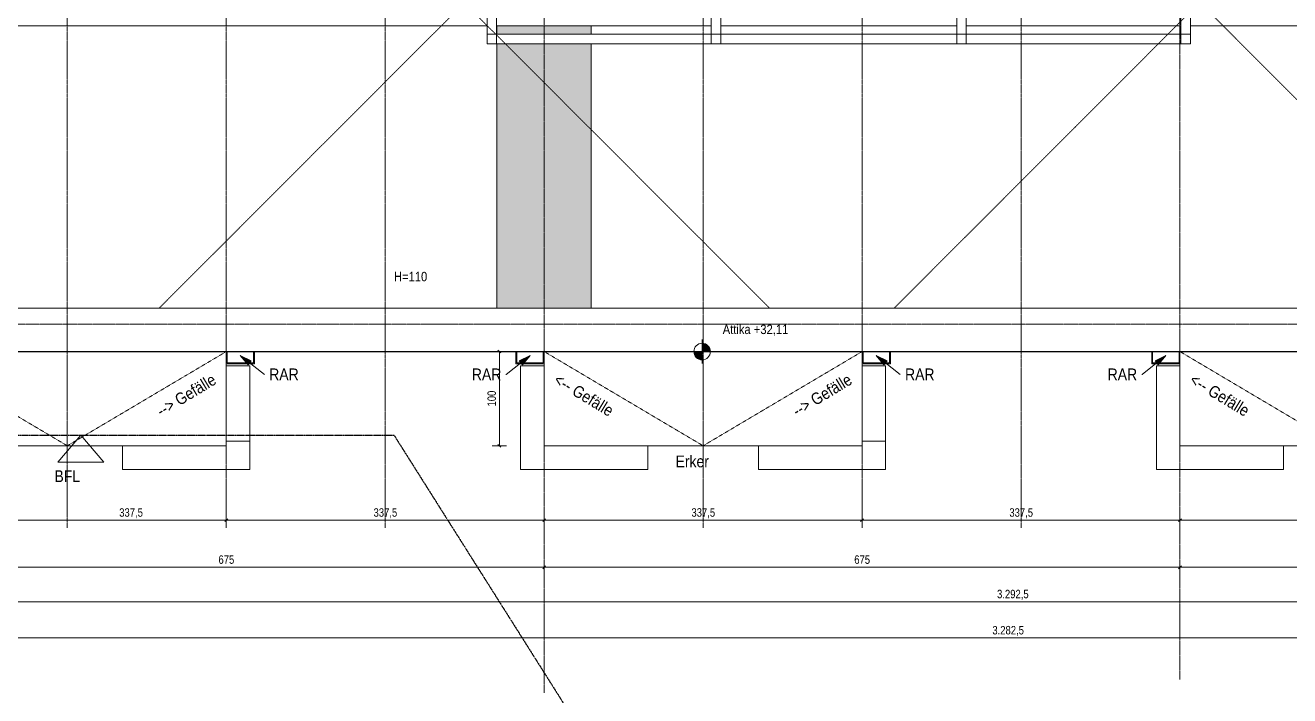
# Model space of a CAD drawing. Header units: centimetres. Extents: x -4512 to 25286, y -2765 to 13485.
# Drawn here: x 16531 to 17873, y 9955 to 10667 of the extents above; entities that cross this region are included whole.
import ezdxf

# ---------------------------------------------------------------- set-up
doc = ezdxf.new("R2010")
doc.units = ezdxf.units.CM
for name, pattern in [('_Referenzebene_', [0.6, 0.4, -0.1, 0, -0.1]), ('DB_Strichpunkt', [0.28, 0.15, -0.065, 0, -0.065]), ('Grundgrenze', [0.8999999999999999, 0.4, -0.1, 0.1, -0.1, 0.1, -0.1]), ('Rasterlinie', [2.2225, 1.27, -0.3175000000000001, 0.3175000000000001, -0.3175000000000001]), ('Strich', [0.30000000000000004, 0.2, -0.1]), ('Verdeckt 0_5', [0.10584, 0.05292, -0.05292])]:
    doc.linetypes.add(name, pattern=pattern)
for name, color, linetype, lineweight in [('A-ANNO-DIMS', 7, 'Continuous', 5), ('A-ANNO-DIMS-50', 7, 'Continuous', 5), ('A-FLOR', 7, 'Continuous', 9), ('A-FLOR-PATT', 7, 'Continuous', 9), ('A-GENM', 7, 'Continuous', 9), ('A-WALL', 7, 'Continuous', 9), ('G-ANNO-DIMS', 7, 'Continuous', 5), ('S-GRID', 7, 'Continuous', 5), ('Text', 7, 'Continuous', 5)]:
    doc.layers.add(name, color=color, linetype=linetype, lineweight=lineweight)
doc.layers.add('A-DETL', color=251, linetype='Continuous', lineweight=9, true_color=0x4f4f4f)
doc.layers.add('C-PROP-LINE', color=96, linetype='Grundgrenze', lineweight=25, true_color=0x008000)
doc.styles.add('Arial', font='arial.ttf', dxfattribs={"width": 0.85, "height": 12.5})
doc.styles.add('Arial Unicode MS_1', font='ARIALUNI.ttf', dxfattribs={"width": 0.85, "height": 9.999999999999998})
doc.styles.add('Arial Unicode MS_3', font='ARIALUNI.ttf', dxfattribs={"width": 0.8, "height": 9})
doc.styles.add('Arial Unicode MS_4', font='ARIALUNI.ttf', dxfattribs={"width": 0.85, "height": 12.5})
doc.dimstyles.new('M_1_100', dxfattribs={"dimscale": 30.48, "dimtxt": 9.052603678738716, "dimasz": 0.0984251968503937, "dimexe": 0.2460629921259842, "dimexo": 0.0625, "dimgap": 0.0328083989501312, "dimtad": 1, "dimdec": 1, "dimrnd": 0.5, "dimdsep": 46, "dimtxsty": 'Arial Unicode MS_3', "dimblk1": 'OBLIQUE', "dimblk2": 'OBLIQUE', "dimsah": 1, "dimcen": 0.09, "dimazin": 0, "dimtfac": 1, "dimtdec": 4, "dimtix": 1, "dimtmove": 0, "dimatfit": 3, "dimfxl": 0.2460629921259842, "dimfxlon": 1, "dimtvp": 1, "dimtolj": 1, "dimtzin": 0, "dimlwd": 13, "dimlwe": 13, "dimarcsym": 2})
doc.dimstyles.new('M_1_100_1', dxfattribs={"dimscale": 30.48, "dimtxt": 9.052603678738716, "dimasz": 0.0984251968503937, "dimexe": 0.2460629921259842, "dimexo": 0.0625, "dimgap": 0.0328083989501312, "dimtad": 1, "dimdec": 1, "dimrnd": 0.5, "dimdsep": 46, "dimtxsty": 'Arial Unicode MS_3', "dimblk1": 'OBLIQUE', "dimblk2": 'OBLIQUE', "dimsah": 1, "dimcen": 0.09, "dimazin": 0, "dimtfac": 1, "dimtdec": 4, "dimtix": 1, "dimtmove": 2, "dimatfit": 3, "dimfxl": 0.2460629921259842, "dimfxlon": 1, "dimtvp": 1, "dimtolj": 1, "dimtzin": 0, "dimlwd": 13, "dimlwe": 13, "dimarcsym": 2})

# ---------------------------------------------------------------- blocks, each defined once
blk = doc.blocks.new('062_HNP_Attikaverblechung - 062_Attikaverblechung-6713852-DD - FOK AF 300')
at = {"layer": 'A-GENM', "lineweight": 5}
for p, q in [((164.0305317930712, -8.46e-13), (3295.097217365106, -8.46e-13)), ((3249.097217365107, -46.00000000000086), (2.465829611048702, -46.00000000000086))]:
    blk.add_line(p, q, dxfattribs=at)
blk = doc.blocks.new('HNP_Träger - HNP_Träger-18638998-DD - FOK AF 300')
at = {"layer": 'A-GENM', "lineweight": 5}
for p, q in [((746.5644413755808, 4.999999999999184), (0, 4.999999999999184)), ((0, 4.999999999999184), (0, -5.000000000000861)), ((746.5644413755808, -5.000000000000861), (746.5644413755808, 4.999999999999184)), ((0, -5.00000000000086), (746.5644413755808, -5.000000000000861))]:
    blk.add_line(p, q, dxfattribs=at)
at = {"layer": 'A-GENM', "linetype": 'Strich', "lineweight": 5}
for p, q in [((-9.746e-13, 5.000000000000112), (746.5644413755795, 5.000000000000112)), ((-9.746e-13, -5.000000000000861), (-9.746e-13, 5.000000000000111)), ((746.5644413755795, 5.000000000000112), (746.5644413755795, -5.00000000000086)), ((746.5644413755795, -5.000000000000861), (-9.746e-13, -5.000000000000861))]:
    blk.add_line(p, q, dxfattribs=at)
blk = doc.blocks.new('HNP_Träger - HNP_Träger-18638650-DD - FOK AF 300')
at = {"layer": 'A-GENM', "lineweight": 5}
for p, q in [((750.2603795136672, 4.999999999999184), (0, 4.999999999999184)), ((0, 4.999999999999184), (0, -5.000000000000861)), ((750.2603795136672, -5.000000000000861), (750.2603795136672, 4.999999999999184)), ((0, -5.00000000000086), (750.2603795136672, -5.000000000000861))]:
    blk.add_line(p, q, dxfattribs=at)
at = {"layer": 'A-GENM', "linetype": 'Strich', "lineweight": 5}
for p, q in [((-9.746e-13, 5.000000000000112), (750.2603795136658, 5.000000000000112)), ((-9.746e-13, -5.000000000000861), (-9.746e-13, 5.000000000000111)), ((750.2603795136658, 5.000000000000112), (750.2603795136658, -5.00000000000086)), ((750.2603795136658, -5.000000000000861), (-9.746e-13, -5.000000000000861))]:
    blk.add_line(p, q, dxfattribs=at)
blk = doc.blocks.new('HNP_Träger - HNP_Träger-V5-DD - FOK AF 300')
at = {"layer": 'A-GENM', "lineweight": 5}
for p, q in [((750.2603795136672, 4.999999999999184), (0, 4.999999999999184)), ((0, 4.999999999999184), (0, -5.000000000000861)), ((750.2603795136672, -5.000000000000861), (750.2603795136672, 4.999999999999184)), ((0, -5.00000000000086), (750.2603795136672, -5.000000000000861))]:
    blk.add_line(p, q, dxfattribs=at)
at = {"layer": 'A-GENM', "linetype": 'Strich', "lineweight": 5}
for p, q in [((-9.746e-13, 5.000000000000112), (750.2603795136658, 5.000000000000112)), ((-9.746e-13, -5.000000000000861), (-9.746e-13, 5.000000000000111)), ((750.2603795136658, 5.000000000000112), (750.2603795136658, -5.00000000000086)), ((750.2603795136658, -5.000000000000861), (-9.746e-13, -5.000000000000861))]:
    blk.add_line(p, q, dxfattribs=at)
blk = doc.blocks.new('Family - ___-3356438-DD - FOK AF 300')
at = {"layer": 'C-PROP-LINE', "color": 1, "true_color": 0xff0000}
for p, q in [((29262.08814701888, 10231.7133896831), (30245.33117590843, 10231.71338968583)), ((30245.33117590843, 10231.71338968583), (31532.34970534381, 8196.40095674229))]:
    blk.add_line(p, q, dxfattribs=at)
blk = doc.blocks.new('Family - ___-5162724-DD - FOK AF 300')
at = {"layer": 'C-PROP-LINE', "linetype": '_Referenzebene_'}
blk.add_line((29255.76600759118, 10320.41409288957), (32550.83269316327, 10320.41409288957), dxfattribs=at)
blk = doc.blocks.new('Höhenkoten - Roh-32967-DD - FOK AF 300')
at = {"layer": 'G-ANNO-DIMS'}
h = blk.add_hatch(color=256, dxfattribs=at)
edge = h.paths.add_edge_path()
edge.add_arc((-0.0027363332696677, -1.1e-15), 0.1755155214602179, 89.10670749709578, 180.0000000000002, ccw=False)
edge.add_line((6e-16, 0.1754941900852822), (4e-16, -1.1e-15))
edge.add_line((4e-16, -1.1e-15), (-0.1782518547298856, -6e-16))
h = blk.add_hatch(color=256, dxfattribs=at)
edge = h.paths.add_edge_path()
edge.add_arc((-0.0027363332696677, 3e-16), 0.1755155214602181, 270.89329250290405, 359.99999999999847, ccw=False)
edge.add_line((2e-16, -0.1754941900852832), (4e-16, -1e-15))
edge.add_line((4e-16, -1e-15), (0.1727791881905504, -3.3e-15))
for p, q in [((-0.2527363332696674, 0), (0.2472636667303326, 0)), ((-0.2014091323909538, 0), (0.1981284657474312, 0)), ((8e-16, 0.2549520929039358), (0, -0.2549520929039358)), ((4e-16, -1.1e-15), (6e-16, 0.1754941900852822)), ((-0.1782518547298856, -6e-16), (4e-16, -1.1e-15)), ((0.1727791881905504, -3.3e-15), (4e-16, -1e-15)), ((4e-16, -1e-15), (2e-16, -0.1754941900852832))]:
    blk.add_line(p, q, dxfattribs=at)
blk.add_circle((-0.0027363332696675, 0), 0.1755155214602182, dxfattribs=at)
for centre, radius, start, end in [((-0.0027363332696677, -1.1e-15), 0.1755155214602179, 89.10670749709544, 179.9999999999998), ((-0.0027363332696677, 3e-16), 0.1755155214602181, 270.8932925029036, 359.9999999999981)]:
    blk.add_arc(centre, radius, start, end, dxfattribs=at)
blk = doc.blocks.new('DIMBLOCK12-DD - FOK AF 300')
at = {"layer": 'A-ANNO-DIMS-50', "lineweight": 13}
for p, q in [((15932.38925988315, 10016.52582847707), (15930.88925988315, 10015.02582847707)), ((15932.38925988315, 10016.52582847707), (15932.38925988315, 10024.02582847707)), ((15932.38925988315, 10016.52582847707), (15933.88925988315, 10018.02582847707)), ((15932.38925988315, 10016.52582847707), (19215.02064763721, 10016.52582847707)), ((15932.38925988315, 10016.52582847707), (15932.38925988315, 10009.02582847707)), ((19215.02064763721, 10016.52582847707), (19213.52064763721, 10015.02582847707)), ((19215.02064763721, 10016.52582847707), (19215.02064763721, 10024.02582847707)), ((19215.02064763721, 10016.52582847707), (19216.5206476372, 10018.02582847707)), ((19215.02064763721, 10016.52582847707), (19215.02064763721, 10009.02582847707))]:
    blk.add_line(p, q, dxfattribs=at)
at = {"layer": 'A-ANNO-DIMS-50', "color": 0, "lineweight": 13, "insert": (17557.19233408692, 10029.20808141892), "char_height": 9, "width": 39.63028721581172, "attachment_point": 1, "line_spacing_factor": 1.117605392436879, "style": 'Arial Unicode MS_3'}
blk.add_mtext('3.282,5', dxfattribs=at)
blk = doc.blocks.new('_Oblique')
at = {"color": 0, "linetype": 'ByBlock', "lineweight": -2}
blk.add_line((-0.5, -0.5), (0.5, 0.5), dxfattribs=at)
blk = doc.blocks.new('DIMBLOCK38-DD - FOK AF 300')
at = {"layer": 'A-ANNO-DIMS-50', "lineweight": 13}
for p, q in [((16406.38925987917, 10091.46851185912), (16406.38925987917, 10098.96851185912)), ((17081.38925987917, 10091.46851185912), (17081.38925987917, 10098.96851185912)), ((16406.38925987917, 10091.46851185912), (16404.88925987917, 10089.96851185912)), ((16406.38925987917, 10091.46851185912), (16407.88925987917, 10092.96851185912)), ((16406.38925987917, 10091.46851185912), (17081.38925987917, 10091.46851185912)), ((16406.38925987917, 10091.46851185912), (16406.38925987917, 10083.96851185912)), ((17081.38925987917, 10091.46851185912), (17079.88925987917, 10089.96851185912)), ((17081.38925987917, 10091.46851185912), (17082.88925987917, 10092.96851185912)), ((17081.38925987917, 10091.46851185912), (17081.38925987917, 10083.96851185912))]:
    blk.add_line(p, q, dxfattribs=at)
at = {"layer": 'A-ANNO-DIMS-50', "color": 0, "lineweight": 13, "insert": (16735.59103984033, 10104.15076480097), "char_height": 9, "width": 19.91572809322518, "attachment_point": 1, "line_spacing_factor": 1.117605392436879, "style": 'Arial Unicode MS_3'}
blk.add_mtext('675', dxfattribs=at)
blk = doc.blocks.new('DIMBLOCK39-DD - FOK AF 300')
at = {"layer": 'A-ANNO-DIMS-50', "lineweight": 13}
for p, q in [((17081.38925987917, 10091.46851185912), (17081.38925987917, 10098.96851185912)), ((17756.38925987917, 10091.46851185912), (17756.38925987917, 10098.96851185912)), ((17081.38925987917, 10091.46851185912), (17079.88925987917, 10089.96851185912)), ((17081.38925987917, 10091.46851185912), (17082.88925987917, 10092.96851185912)), ((17081.38925987917, 10091.46851185912), (17756.38925987917, 10091.46851185912)), ((17081.38925987917, 10091.46851185912), (17081.38925987917, 10083.96851185912)), ((17756.38925987917, 10091.46851185912), (17754.88925987917, 10089.96851185912)), ((17756.38925987917, 10091.46851185912), (17757.88925987917, 10092.96851185912)), ((17756.38925987917, 10091.46851185912), (17756.38925987917, 10083.96851185912))]:
    blk.add_line(p, q, dxfattribs=at)
at = {"layer": 'A-ANNO-DIMS-50', "color": 0, "lineweight": 13, "insert": (17410.59103984033, 10104.15076480097), "char_height": 9, "width": 19.91572809322518, "attachment_point": 1, "line_spacing_factor": 1.117605392436879, "style": 'Arial Unicode MS_3'}
blk.add_mtext('675', dxfattribs=at)
blk = doc.blocks.new('DIMBLOCK40-DD - FOK AF 300')
at = {"layer": 'A-ANNO-DIMS-50', "lineweight": 13}
for p, q in [((17756.38925987917, 10091.46851185912), (17756.38925987917, 10098.96851185912)), ((18431.38925987917, 10091.46851185912), (18431.38925987917, 10098.96851185912)), ((17756.38925987917, 10091.46851185912), (17754.88925987917, 10089.96851185912)), ((17756.38925987917, 10091.46851185912), (17757.88925987917, 10092.96851185912)), ((17756.38925987917, 10091.46851185912), (18431.38925987917, 10091.46851185912)), ((17756.38925987917, 10091.46851185912), (17756.38925987917, 10083.96851185912)), ((18431.38925987917, 10091.46851185912), (18429.88925987918, 10089.96851185912)), ((18431.38925987917, 10091.46851185912), (18432.88925987917, 10092.96851185912)), ((18431.38925987917, 10091.46851185912), (18431.38925987917, 10083.96851185912))]:
    blk.add_line(p, q, dxfattribs=at)
at = {"layer": 'A-ANNO-DIMS-50', "color": 0, "lineweight": 13, "insert": (18085.59103984032, 10104.15076480097), "char_height": 9, "width": 19.91572809322518, "attachment_point": 1, "line_spacing_factor": 1.117605392436879, "style": 'Arial Unicode MS_3'}
blk.add_mtext('675', dxfattribs=at)
blk = doc.blocks.new('DIMBLOCK43-DD - FOK AF 300')
at = {"layer": 'A-ANNO-DIMS-50', "lineweight": 13}
for p, q in [((15932.38925988315, 10054.89234153518), (15930.88925988315, 10053.39234153518)), ((15932.38925988315, 10054.89234153518), (15932.38925988315, 10062.39234153518)), ((15932.38925988315, 10054.89234153518), (15933.88925988315, 10056.39234153518)), ((15932.38925988315, 10054.89234153518), (19225.02064763721, 10054.89234153518)), ((15932.38925988315, 10054.89234153518), (15932.38925988315, 10047.39234153518)), ((19225.02064763721, 10054.89234153518), (19223.52064763721, 10053.39234153518)), ((19225.02064763721, 10054.89234153518), (19225.02064763721, 10062.39234153518)), ((19225.02064763721, 10054.89234153518), (19226.52064763721, 10056.39234153518)), ((19225.02064763721, 10054.89234153518), (19225.02064763721, 10047.39234153518))]:
    blk.add_line(p, q, dxfattribs=at)
at = {"layer": 'A-ANNO-DIMS-50', "color": 0, "lineweight": 13, "insert": (17562.19233408692, 10067.57459447703), "char_height": 9, "width": 39.63028721581172, "attachment_point": 1, "line_spacing_factor": 1.117605392436879, "style": 'Arial Unicode MS_3'}
blk.add_mtext('3.292,5', dxfattribs=at)
blk = doc.blocks.new('DIMBLOCK100-DD - FOK AF 300')
at = {"layer": 'A-ANNO-DIMS-50', "lineweight": 13}
for p, q in [((16406.38925987729, 10141.43654705429), (16406.38925987729, 10148.93654705429)), ((16743.88846019017, 10141.43654705429), (16743.88846019017, 10148.93654705429)), ((16406.38925987729, 10141.43654705429), (16404.88925987728, 10139.93654705429)), ((16406.38925987729, 10141.43654705429), (16407.88925987729, 10142.93654705429)), ((16406.38925987729, 10141.43654705429), (16743.88846019017, 10141.43654705429)), ((16406.38925987729, 10141.43654705429), (16406.38925987729, 10133.93654705429)), ((16743.88846019017, 10141.43654705429), (16742.38846019017, 10139.93654705429)), ((16743.88846019017, 10141.43654705429), (16745.38846019017, 10142.93654705429)), ((16743.88846019017, 10141.43654705429), (16743.88846019017, 10133.93654705429))]:
    blk.add_line(p, q, dxfattribs=at)
at = {"layer": 'A-ANNO-DIMS-50', "color": 0, "lineweight": 13, "insert": (16630.22896203141, 10154.11879999614), "char_height": 9, "width": 29.77300765451845, "attachment_point": 1, "line_spacing_factor": 1.117605392436879, "style": 'Arial Unicode MS_3'}
blk.add_mtext('337,5', dxfattribs=at)
blk = doc.blocks.new('DIMBLOCK101-DD - FOK AF 300')
at = {"layer": 'A-ANNO-DIMS-50', "lineweight": 13}
for p, q in [((16743.88846019017, 10141.43654705429), (16743.88846019017, 10148.93654705429)), ((17081.39006355465, 10141.43654705429), (17081.39006355465, 10148.93654705429)), ((16743.88846019017, 10141.43654705429), (16742.38846019017, 10139.93654705429)), ((16743.88846019017, 10141.43654705429), (16745.38846019017, 10142.93654705429)), ((16743.88846019017, 10141.43654705429), (17081.39006355465, 10141.43654705429)), ((16743.88846019017, 10141.43654705429), (16743.88846019017, 10133.93654705429)), ((17081.39006355465, 10141.43654705429), (17079.89006355465, 10139.93654705429)), ((17081.39006355465, 10141.43654705429), (17082.89006355465, 10142.93654705429)), ((17081.39006355465, 10141.43654705429), (17081.39006355465, 10133.93654705429))]:
    blk.add_line(p, q, dxfattribs=at)
at = {"layer": 'A-ANNO-DIMS-50', "color": 0, "lineweight": 13, "insert": (16900.23384201636, 10154.11879999614), "char_height": 9, "width": 29.77300765451845, "attachment_point": 1, "line_spacing_factor": 1.117605392436879, "style": 'Arial Unicode MS_3'}
blk.add_mtext('337,5', dxfattribs=at)
blk = doc.blocks.new('DIMBLOCK102-DD - FOK AF 300')
at = {"layer": 'A-ANNO-DIMS-50', "lineweight": 13}
for p, q in [((17081.39006355465, 10141.43654705429), (17081.39006355465, 10148.93654705429)), ((17418.88926386753, 10141.43654705429), (17418.88926386753, 10148.93654705429)), ((17081.39006355465, 10141.43654705429), (17079.89006355465, 10139.93654705429)), ((17081.39006355465, 10141.43654705429), (17082.89006355465, 10142.93654705429)), ((17081.39006355465, 10141.43654705429), (17418.88926386753, 10141.43654705429)), ((17081.39006355465, 10141.43654705429), (17081.39006355465, 10133.93654705429)), ((17418.88926386753, 10141.43654705429), (17417.38926386753, 10139.93654705429)), ((17418.88926386753, 10141.43654705429), (17420.38926386754, 10142.93654705429)), ((17418.88926386753, 10141.43654705429), (17418.88926386753, 10133.93654705429))]:
    blk.add_line(p, q, dxfattribs=at)
at = {"layer": 'A-ANNO-DIMS-50', "color": 0, "lineweight": 13, "insert": (17237.73424385504, 10154.11879999614), "char_height": 9, "width": 29.77300765451845, "attachment_point": 1, "line_spacing_factor": 1.117605392436879, "style": 'Arial Unicode MS_3'}
blk.add_mtext('337,5', dxfattribs=at)
blk = doc.blocks.new('DIMBLOCK103-DD - FOK AF 300')
at = {"layer": 'A-ANNO-DIMS-50', "lineweight": 13}
for p, q in [((17418.88926386753, 10141.43654705429), (17418.88926386753, 10148.93654705429)), ((17756.388554764, 10141.43654705429), (17756.388554764, 10148.93654705429)), ((17418.88926386753, 10141.43654705429), (17417.38926386753, 10139.93654705429)), ((17418.88926386753, 10141.43654705429), (17420.38926386754, 10142.93654705429)), ((17418.88926386753, 10141.43654705429), (17756.388554764, 10141.43654705429)), ((17418.88926386753, 10141.43654705429), (17418.88926386753, 10133.93654705429)), ((17756.388554764, 10141.43654705429), (17754.888554764, 10139.93654705429)), ((17756.388554764, 10141.43654705429), (17757.888554764, 10142.93654705429)), ((17756.388554764, 10141.43654705429), (17756.388554764, 10133.93654705429))]:
    blk.add_line(p, q, dxfattribs=at)
at = {"layer": 'A-ANNO-DIMS-50', "color": 0, "lineweight": 13, "insert": (17575.23348945972, 10154.11879999614), "char_height": 9, "width": 29.77300765451845, "attachment_point": 1, "line_spacing_factor": 1.117605392436879, "style": 'Arial Unicode MS_3'}
blk.add_mtext('337,5', dxfattribs=at)
blk = doc.blocks.new('DIMBLOCK104-DD - FOK AF 300')
at = {"layer": 'A-ANNO-DIMS-50', "lineweight": 13}
for p, q in [((17756.388554764, 10141.43654705429), (17756.388554764, 10148.93654705429)), ((18093.88775507689, 10141.43654705429), (18093.88775507689, 10148.93654705429)), ((17756.388554764, 10141.43654705429), (17754.888554764, 10139.93654705429)), ((17756.388554764, 10141.43654705429), (17757.888554764, 10142.93654705429)), ((17756.388554764, 10141.43654705429), (18093.88775507689, 10141.43654705429)), ((17756.388554764, 10141.43654705429), (17756.388554764, 10133.93654705429)), ((18093.88775507689, 10141.43654705429), (18092.38775507689, 10139.93654705429)), ((18093.88775507689, 10141.43654705429), (18095.38775507688, 10142.93654705429)), ((18093.88775507689, 10141.43654705429), (18093.88775507689, 10133.93654705429))]:
    blk.add_line(p, q, dxfattribs=at)
at = {"layer": 'A-ANNO-DIMS-50', "color": 0, "lineweight": 13, "insert": (17912.7327350644, 10154.11879999614), "char_height": 9, "width": 29.77300765451845, "attachment_point": 1, "line_spacing_factor": 1.117605392436879, "style": 'Arial Unicode MS_3'}
blk.add_mtext('337,5', dxfattribs=at)
blk = doc.blocks.new('DIMBLOCK110-DD - FOK AF 300')
at = {"layer": 'A-ANNO-DIMS-50', "lineweight": 13}
for p, q in [((17033.85066327032, 10320.41409288957), (17026.35066327032, 10320.41409288957)), ((17033.85066327032, 10320.41409288957), (17032.35066327032, 10321.91409288957)), ((17033.85066327032, 10220.41409288946), (17033.85066327032, 10320.41409288957)), ((17033.85066327032, 10320.41409288957), (17035.35066327033, 10318.91409288957)), ((17033.85066327032, 10320.41409288957), (17041.35066327032, 10320.41409288957)), ((17033.85066327032, 10220.41409288946), (17026.35066327032, 10220.41409288946)), ((17033.85066327032, 10220.41409288946), (17032.35066327032, 10221.91409288946)), ((17033.85066327032, 10220.41409288946), (17035.35066327033, 10218.91409288946)), ((17033.85066327032, 10220.41409288946), (17041.35066327032, 10220.41409288946))]:
    blk.add_line(p, q, dxfattribs=at)
at = {"layer": 'A-ANNO-DIMS-50', "color": 0, "lineweight": 13, "insert": (17021.16841032847, 10262.11587285067), "char_height": 9, "width": 19.91572809322518, "attachment_point": 1, "rotation": 90, "line_spacing_factor": 1.117605392436879, "style": 'Arial Unicode MS_3'}
blk.add_mtext('100', dxfattribs=at)

msp = doc.modelspace()

# ---------------------------------------------------------------- hatches: boundary and pattern name
at = {"layer": 'A-FLOR-PATT', "true_color": 0xeef1d8}
h = msp.add_hatch(color=254, dxfattribs=at)
h.paths.add_polyline_path([(15996.59081027089, 10366.41409288959), (16258.69272080971, 10366.4140928896), (16258.69272080971, 11258.64307972818), (17020.82481850425, 11258.64307972818), (17020.82481850425, 11397.41409288946), (17038.32410125745, 11397.41409288947), (17038.32410125745, 11684.16409288946), (15978.38925988319, 11684.16409288946), (15978.38925988319, 10880.91409288349), (16047.38925988318, 10880.91409288348), (16047.38925988318, 10840.91409288348), (16007.38925988318, 10840.91409288348), (16007.38925988318, 10820.91409288348), (15978.38925988319, 10820.91409288348), (15978.38925988319, 10366.41409288959)])
h.paths.add_polyline_path([(17131.30090584521, 10366.41409288959), (17131.30090584521, 10647.15371337579), (17031.22715797567, 10647.15371337579), (17031.22715797567, 10366.41409288959), (17129.2221912896, 10366.41409288959)])
h.paths.add_polyline_path([(18129.23021410232, 10366.41409288959), (18146.27084588423, 10366.41409288959), (18146.27084588423, 10666.21653746148), (18046.1970980147, 10666.21653746148), (18046.1970980147, 10366.41409288959)])
h.paths.add_polyline_path([(18269.17772896189, 10366.41409288959), (18468.06857440147, 10366.41409288959), (18468.06857440147, 10912.41409288946), (17903.38925988042, 10912.41409288904), (17903.38925988042, 10837.2131744621), (18269.1777289619, 10837.2131744621), (18269.17772896189, 10395.01247829866)])
h.paths.add_polyline_path([(18600.13925987919, 10366.41409288959), (18600.13925987919, 10912.41409288945), (18472.06857440147, 10912.41409288946), (18472.06857440147, 10366.41409288959), (18504.23322265709, 10366.41409288959)])
h.paths.add_polyline_path([(16456.30090584279, 10366.41409288959), (16456.30090584279, 10666.2165374615), (16356.22715797326, 10666.2165374615), (16356.22715797326, 10366.4140928896), (16379.21617418006, 10366.41409288959)])
h.paths.add_polyline_path([(17131.30090584521, 10657.15371337579), (17131.30090584521, 10666.2165374615), (17031.22715797567, 10666.2165374615), (17031.22715797567, 10657.15371337579), (17129.2221912896, 10657.15371337579)])
h.paths.add_polyline_path([(18414.38925987067, 10701.91409288952), (18374.38925987067, 10701.91409288952), (18374.38925987067, 10741.91409288952), (18371.88925987556, 10741.91409288952), (18371.88925987556, 10790.91409288952), (18437.38925987556, 10790.91409288952), (18437.38925987556, 10741.91409288952), (18414.38925987067, 10741.91409288952), (18414.38925987067, 10719.67786859526)])
h.paths.add_polyline_path([(17030.82481850426, 11258.64307972818), (17038.32410125745, 11258.64307972818), (17038.32410125745, 11387.41409288946), (17030.82481850426, 11387.41409288946), (17030.82481850426, 11259.74745724903)])
h.paths.add_polyline_path([(18129.23021410232, 11258.91409289009), (18430.39050878765, 11258.91409289009), (18430.39050878765, 11304.91409288924), (18495.89050878764, 11304.91409288924), (18495.89050878764, 11309.91409288987), (19105.39050878805, 11309.91409288987), (19105.39050878805, 11339.91409288986), (19065.39050878805, 11339.91409288986), (19065.39050878805, 11379.91409288987), (19170.89050878804, 11379.91409288987), (19170.89050878804, 11292.91409289009), (19752.32044021227, 11292.91409289009), (19752.32044021227, 11558.58970588137), (19764.32044021227, 11558.58970588137), (19764.32044021227, 11558.66409288946), (19764.25162054168, 11558.66409288946), (19764.25162054168, 11684.16409288946), (18369.60990278354, 11684.16409288946), (18369.60990278354, 11267.39427736654), (18364.60990278354, 11267.39427736654), (18364.60990278354, 11684.16409288946), (17742.24518405668, 11684.16409288946), (17742.24518405668, 11397.41409288947), (17767.38925987984, 11397.41409288946), (17767.38925987984, 11379.91409289013), (17860.88929042805, 11379.91409289013), (17860.88929042805, 11339.91409289013), (17820.89050878748, 11339.91409289013), (17820.89050878748, 11309.91409289014), (17767.38925987984, 11309.91409289014), (17767.38925987984, 11258.91409289009), (18004.22921125072, 11258.91409289009)])
h.paths.add_polyline_path([(17742.24518405668, 11258.91409289009), (17757.38925987983, 11258.91409289009), (17757.38925987983, 11309.91409289014), (17755.39050878747, 11309.91409289014), (17755.39050878747, 11379.91409289013), (17757.38925987983, 11379.91409289013), (17757.38925987983, 11387.41409288946), (17742.24518405668, 11387.41409288946), (17742.24518405668, 11268.35270385336)])
h.paths.add_polyline_path([(16744.88931255924, 11311.41389402181), (16674.88931255924, 11311.41389402181), (16674.88931255924, 11376.91389402179), (16704.88931255924, 11376.91389402179), (16704.88931255924, 11416.91389402179), (16744.88931255924, 11416.91389402179), (16744.88931255924, 11312.16409288947)])
at = {"layer": 'Text'}
for points in [[(16758.81238693657, 10316.19890092039), (16766.97470021527, 10306.33451555036), (16770.37882441951, 10310.70827429483)], [(17066.46613659241, 10316.19890092038), (17054.93094377589, 10310.64293264528), (17058.35975517254, 10306.28850047117)], [(17433.81042322394, 10316.19890509533), (17441.97273650265, 10306.3345197253), (17445.37686070689, 10310.70827846977)], [(17741.46453718855, 10316.19890509533), (17729.92934437203, 10310.64293682023), (17733.35815576868, 10306.28850464611)]]:
    msp.add_hatch(color=256, dxfattribs=at).paths.add_polyline_path(points)

# ---------------------------------------------------------------- linework, layer by layer
at = {"layer": 'A-DETL', "color": 7, "linetype": 'Verdeckt 0_5', "lineweight": 5}
for p, q in [((17307.95377715604, 11001.80922189695), (16672.55871532289, 10366.41409288958)), ((18101.88924685809, 10366.41409288958), (17466.49406481809, 11001.80922189695)), ((17320.71983088992, 10366.41409288958), (16700.05943993259, 10987.07443204413)), ((17452.88929944101, 10366.41409288958), (17998.88924171711, 10912.41409288903)), ((16575.13806034474, 10220.41409288947), (16406.3884601883, 10320.41409288946)), ((16575.13806034474, 10320.41409288947), (16575.13806034474, 10220.41409288947)), ((16575.13806034474, 10220.41409288947), (16743.88845993007, 10320.41409288645)), ((17250.13886003374, 10220.41409288947), (17081.3892598773, 10320.41409288946)), ((17250.13886003374, 10320.41409288947), (17250.13886003374, 10220.41409288947)), ((17250.13886003374, 10220.41409288947), (17418.88925961907, 10320.41409288645)), ((17925.1388600303, 10220.41409288946), (17756.38925987385, 10320.41409288946))]:
    msp.add_line(p, q, dxfattribs=at)
at = {"layer": 'A-DETL', "color": 1, "true_color": 0xff0000}
for p, q in [((16589.52931715269, 10231.71338968376), (16565.14136996365, 10203.02733871007)), ((16589.52931715269, 10231.71338968376), (16613.91726434174, 10203.02733871007)), ((16613.91726434174, 10203.02733871007), (16565.14136996365, 10203.02733871007))]:
    msp.add_line(p, q, dxfattribs=at)
at = {"layer": 'A-FLOR', "color": 254, "lineweight": 5, "true_color": 0xcfcfcf}
for p, q in [((16258.69272080969, 10666.21653746149), (17020.82481850423, 10666.21653746148)), ((17030.82481850423, 10666.21653746148), (17258.82481850421, 10666.21653746148)), ((17031.22715797565, 10666.21653746148), (17031.22715797565, 10657.15371337578)), ((17131.30090584518, 10657.15371337578), (17131.30090584518, 10666.21653746148)), ((17268.82481850421, 10666.21653746148), (17519.3892598798, 10666.21653746147)), ((17529.3892598798, 10666.21653746147), (17757.38925987981, 10666.21653746147)), ((17767.38925987981, 10666.21653746147), (18269.17772896186, 10666.21653746147)), ((17031.22715797565, 10647.15371337578), (17031.22715797565, 10366.41409288959)), ((17131.30090584518, 10366.41409288959), (17131.30090584518, 10647.15371337578))]:
    msp.add_line(p, q, dxfattribs=at)
at = {"layer": 'A-FLOR'}
for p, q in [((16743.88846019017, 10220.41409288946), (16743.88846019019, 10320.41409288958)), ((17081.39006355465, 10320.41409288958), (17081.39006355465, 10220.41409288946)), ((17418.88926386753, 10220.41409288946), (17418.88926386755, 10320.41409288957)), ((17756.388554764, 10320.41409288957), (17756.388554764, 10220.41409288946)), ((16768.88707193986, 10305.41409288956), (16743.88925961907, 10305.41409288956)), ((16768.88707193987, 10225.41411480773), (16768.88707193986, 10305.41409288956)), ((17081.39006355464, 10305.41409288956), (17056.14976434763, 10305.41409288956)), ((17056.14976434763, 10305.41409288956), (17056.14976434763, 10225.41409288928)), ((17056.38566290437, 10305.41409288956), (17056.38566290437, 10195.41409288927)), ((17443.88812102283, 10305.41409288956), (17418.89165521851, 10305.41409288956)), ((17443.88812102283, 10225.41411480772), (17443.88812102283, 10305.41409288956)), ((17756.388554764, 10305.41409288956), (17731.38566297153, 10305.41409288956)), ((17731.38566297153, 10305.41409288956), (17731.38566297153, 10195.41409288927)), ((16406.38925987729, 10220.41409288946), (16743.88846019017, 10220.41409288946)), ((16633.88646339456, 10220.41409288684), (16633.88646339456, 10195.41409288883)), ((16743.88925961906, 10225.41411480773), (16768.88707193987, 10225.41411480773)), ((16768.88646339456, 10195.41409288883), (16768.88646339456, 10225.41411480773)), ((17056.14976434763, 10225.41409288928), (17056.38566290437, 10225.41409288928)), ((17081.39006355465, 10220.41409288946), (17418.88926386753, 10220.41409288946)), ((17191.38566290437, 10195.41409288927), (17191.38566290437, 10220.41409288684)), ((17308.88733703147, 10220.41409288684), (17308.88733703147, 10195.41409288883)), ((17418.89165521851, 10225.41411480772), (17443.88812102283, 10225.41411480772)), ((17443.88733703147, 10195.41409288883), (17443.88733703147, 10225.41411480772)), ((17756.388554764, 10220.41409288946), (18093.88775507689, 10220.41409288946)), ((17866.38566297153, 10195.41409288927), (17866.38566297153, 10220.41409288684)), ((16633.88646339456, 10195.41409288883), (16768.88646339456, 10195.41409288883)), ((17056.38566290437, 10195.41409288927), (17191.38566290437, 10195.41409288927)), ((17308.88733703147, 10195.41409288883), (17443.88733703147, 10195.41409288883)), ((17731.38566297153, 10195.41409288927), (17866.38566297153, 10195.41409288927))]:
    msp.add_line(p, q, dxfattribs=at)
at = {"layer": 'A-WALL'}
for p, q in [((16743.88930075754, 10307.41409288956), (16743.88930075754, 10320.41409288956)), ((16744.88930075754, 10320.41409288956), (16744.88930075754, 10308.41409288956)), ((16772.88930075754, 10308.41409288956), (16772.88930075754, 10320.41409288956)), ((16773.88930075754, 10320.41409288956), (16773.88930075754, 10307.41409288956)), ((17051.38566290438, 10307.41409288956), (17051.38566290438, 10320.41409288956)), ((17052.38566290438, 10320.41409288956), (17052.38566290438, 10308.41409288956)), ((17080.38566290439, 10308.41409288956), (17080.38566290439, 10320.41409288956)), ((17081.38566290439, 10320.41409288956), (17081.38566290439, 10307.41409288956)), ((17418.89005562027, 10307.41409288955), (17418.89005562027, 10320.41409288955)), ((17419.89005562027, 10320.41409288955), (17419.89005562027, 10308.41409288955)), ((17447.89005562027, 10308.41409288955), (17447.89005562027, 10320.41409288955)), ((17448.89005562027, 10320.41409288955), (17448.89005562027, 10307.41409288955)), ((17726.38566297154, 10307.41409288955), (17726.38566297154, 10320.41409288955)), ((17727.38566297154, 10320.41409288955), (17727.38566297154, 10308.41409288955)), ((17755.38566297155, 10308.41409288955), (17755.38566297155, 10320.41409288955)), ((17756.38566297155, 10320.41409288955), (17756.38566297155, 10307.41409288955)), ((16773.88930075754, 10307.41409288956), (16743.88930075754, 10307.41409288956)), ((16744.88930075754, 10308.41409288956), (16772.88930075754, 10308.41409288956)), ((17081.38566290439, 10307.41409288956), (17051.38566290438, 10307.41409288956)), ((17052.38566290438, 10308.41409288956), (17080.38566290439, 10308.41409288956)), ((17448.89005562027, 10307.41409288955), (17418.89005562027, 10307.41409288955)), ((17419.89005562027, 10308.41409288955), (17447.89005562027, 10308.41409288955)), ((17756.38566297155, 10307.41409288955), (17726.38566297154, 10307.41409288955)), ((17727.38566297154, 10308.41409288955), (17755.38566297155, 10308.41409288955))]:
    msp.add_line(p, q, dxfattribs=at)
at = {"layer": 'S-GRID', "linetype": 'Rasterlinie'}
for p, q in [((17081.38925987918, 12262.09450257729), (17081.38925987917, 9958.057730127479)), ((17756.38925987917, 12262.09450257728), (17756.38925987917, 9972.305404080022)), ((15652.96907194029, 10349.41409288956), (19863.12312949382, 10349.41409288955))]:
    msp.add_line(p, q, dxfattribs=at)
at = {"layer": 'S-GRID', "color": 8, "linetype": 'DB_Strichpunkt', "true_color": 0x808080}
for p, q in [((16575.13925987917, 12025.8284718089), (16575.13925987917, 10133.1543328566)), ((16743.88925987917, 12025.8284718089), (16743.88925987917, 10133.1543328566)), ((16912.63925987917, 12025.8284718089), (16912.63925987917, 10133.1543328566)), ((17250.13925987917, 12025.8284718089), (17250.13925987917, 10133.1543328566)), ((17418.88925987917, 12025.8284718089), (17418.88925987917, 10133.1543328566)), ((17587.63925987917, 12025.8284718089), (17587.63925987917, 10133.1543328566))]:
    msp.add_line(p, q, dxfattribs=at)
at = {"layer": 'Text'}
for p, q in [((16758.81238693657, 10316.19890092039), (16766.97470021527, 10306.33451555036)), ((16770.37882441951, 10310.70827429483), (16758.81238693657, 10316.19890092039)), ((16758.81238693657, 10316.19890092039), (16784.48800536659, 10296.21540405583)), ((16766.97470021527, 10306.33451555036), (16770.37882441951, 10310.70827429483)), ((17066.46613659241, 10316.19890092038), (17041.08801816239, 10296.21540405582)), ((17066.46613659241, 10316.19890092038), (17054.93094377589, 10310.64293264528)), ((17054.93094377589, 10310.64293264528), (17058.35975517254, 10306.28850047117)), ((17058.35975517254, 10306.28850047117), (17066.46613659241, 10316.19890092038)), ((17433.81042322394, 10316.19890509533), (17441.97273650265, 10306.3345197253)), ((17445.37686070689, 10310.70827846977), (17433.81042322394, 10316.19890509533)), ((17433.81042322394, 10316.19890509533), (17459.48604165397, 10296.21540823077)), ((17441.97273650265, 10306.3345197253), (17445.37686070689, 10310.70827846977)), ((17741.46453718855, 10316.19890509533), (17716.08641875853, 10296.21540823077)), ((17741.46453718855, 10316.19890509533), (17729.92934437203, 10310.64293682023)), ((17729.92934437203, 10310.64293682023), (17733.35815576868, 10306.28850464611)), ((17733.35815576868, 10306.28850464611), (17741.46453718855, 10316.19890509533)), ((17041.08801816239, 10296.21540405582), (17040.79981503739, 10296.21540405582)), ((17716.08641875853, 10296.21540823077), (17715.79821563353, 10296.21540823077))]:
    msp.add_line(p, q, dxfattribs=at)

# ---------------------------------------------------------------- block references
at = {"layer": 'A-GENM', "linetype": 'Strich', "lineweight": 5, "rotation": 90.00000000000065}
for name, p in [('HNP_Träger - HNP_Träger-V5-DD - FOK AF 300', (17025.82481850422, 10647.15371337577)), ('HNP_Träger - HNP_Träger-V5-DD - FOK AF 300', (17263.82481850421, 10647.15371337578)), ('HNP_Träger - HNP_Träger-V5-DD - FOK AF 300', (17524.3892598798, 10647.15371337578)), ('HNP_Träger - HNP_Träger-18638650-DD - FOK AF 300', (17762.3892598798, 10647.15371337578))]:
    msp.add_blockref(name, p, dxfattribs=at)
at = {"layer": 'A-GENM', "linetype": 'Strich', "lineweight": 5}
msp.add_blockref('HNP_Träger - HNP_Träger-18638998-DD - FOK AF 300', (17020.82481850421, 10652.15371337578), dxfattribs=at)
at = {"layer": 'A-GENM', "rotation": 180}
msp.add_blockref('062_HNP_Attikaverblechung - 062_Attikaverblechung-6713852-DD - FOK AF 300', (19227.48647724826, 10320.41409288957), dxfattribs=at)
at = {"layer": 'C-PROP-LINE', "linetype": '_Referenzebene_'}
msp.add_blockref('Family - ___-5162724-DD - FOK AF 300', (-13323.37674770803, 0), dxfattribs=at)
at = {"layer": 'C-PROP-LINE', "color": 1, "true_color": 0xff0000}
msp.add_blockref('Family - ___-3356438-DD - FOK AF 300', (-13323.37674770803, 0), dxfattribs=at)
at = {"layer": 'G-ANNO-DIMS', "extrusion": (0, 0, -1), "xscale": 49.99999999999998, "yscale": 49.99999999999998, "zscale": 49.99999999999998}
msp.add_blockref('Höhenkoten - Roh-32967-DD - FOK AF 300', (-17248.9531813225, 10320.41409288957), dxfattribs=at)

# ---------------------------------------------------------------- texts
at = {"layer": 'G-ANNO-DIMS', "insert": (17270.9468172141, 10348.98487300045), "char_height": 9.999999999999998, "width": 83.03949313621963, "attachment_point": 1, "line_spacing_factor": 1.117605392436879, "style": 'Arial Unicode MS_1'}
msp.add_mtext('Attika +32,11', dxfattribs=at)
at = {"layer": 'Text', "attachment_point": 1}
for s, insert, char_height, width, style in [('H=110', (16921.94375156969, 10405.04180035791), 10, 43.6118, 'Arial Unicode MS_1'), ('RAR', (16789.48800536659, 10302.46540405582), 12.5, 37.8196078125, 'Arial Unicode MS_4'), ('RAR', (17004.59551816239, 10302.46540405582), 12.5, 37.8196078125, 'Arial Unicode MS_4'), ('RAR', (17464.48604165397, 10302.46540823077), 12.5, 37.8196078125, 'Arial Unicode MS_4'), ('RAR', (17679.59391875853, 10302.46540823076), 12.5, 37.8196078125, 'Arial Unicode MS_4'), ('Erker', (17220.86626893811, 10210.09780071241), 12.5, 43.2710828125, 'Arial Unicode MS_4')]:
    msp.add_mtext(s, dxfattribs=dict(at, insert=insert, char_height=char_height, width=width, style=style))
at = {"layer": 'Text', "char_height": 12.5, "width": 84.8385796875, "attachment_point": 1, "style": 'Arial Unicode MS_4'}
for s, insert, rotation in [('--> Gefälle', (16668.37831428002, 10261.46777243066), 31.192173413682912), ('<-- Gefälle', (17097.01869801967, 10297.72018899797), 328.8078265863171), ('--> Gefälle', (17343.38070961935, 10261.46777243066), 31.192173413682912), ('<-- Gefälle', (17772.01709861581, 10297.72019317291), 328.8078265863171)]:
    msp.add_mtext(s, dxfattribs=dict(at, insert=insert, rotation=rotation))
at = {"layer": 'Text', "color": 1, "true_color": 0xff0000, "insert": (16561.46195574856, 10194.4163224361), "char_height": 12.5, "width": 32.70885, "attachment_point": 1, "style": 'Arial'}
msp.add_mtext('BFL', dxfattribs=at)

# ---------------------------------------------------------------- dimensions: what is measured, and where the dimension line sits
at = {"layer": 'A-ANNO-DIMS', "lineweight": 13}
dim = msp.add_linear_dim(base=(17033.85066327033, 10320.41409288957), p1=(17041.35066327032, 10220.41409288946), p2=(17026.35066327032, 10320.41409288957), angle=89.99999999999991, dimstyle='M_1_100', override={"dimpost": '<>', "dimfxl": 101.1187420808878}, dxfattribs=at)
dim.commit()
dim.dimension.update_dxf_attribs({"geometry": 'DIMBLOCK110-DD - FOK AF 300', "text_midpoint": (17028.25243677699, 10270.41409288951)})
dim = msp.add_linear_dim(base=(16743.88846019017, 10141.43654705429), p1=(16406.38925987729, 10148.93654705429), p2=(16743.88846019017, 10148.93654705429), dimstyle='M_1_100_1', override={"dimpost": '<>', "dimfxl": 337.4992003128864}, dxfattribs=at)
dim.commit()
dim.dimension.update_dxf_attribs({"geometry": 'DIMBLOCK100-DD - FOK AF 300', "text_midpoint": (16645.11546585867, 10148.11879999614), "dimtype": 160})
for base, p1, p2, override, picture, middle in [((17081.39006355465, 10141.43654705429), (16743.88846019017, 10148.93654705429), (17081.39006355465, 10148.93654705429), {"dimpost": '<>', "dimfxl": 337.5016033644715}, 'DIMBLOCK101-DD - FOK AF 300', (16912.63926187241, 10147.03477354763)), ((17418.88926386753, 10141.43654705429), (17081.39006355465, 10148.93654705429), (17418.88926386753, 10148.93654705429), {"dimpost": '<>', "dimfxl": 337.4992003128864}, 'DIMBLOCK102-DD - FOK AF 300', (17250.13966371109, 10147.03477354763)), ((17756.388554764, 10141.43654705429), (17418.88926386753, 10148.93654705429), (17756.388554764, 10148.93654705429), {"dimpost": '<>', "dimfxl": 337.4992908964705}, 'DIMBLOCK103-DD - FOK AF 300', (17587.63890931577, 10147.03477354763)), ((18093.88775507689, 10141.43654705429), (17756.388554764, 10148.93654705429), (18093.88775507689, 10148.93654705429), {"dimpost": '<>', "dimfxl": 337.4992003128864}, 'DIMBLOCK104-DD - FOK AF 300', (17925.13815492045, 10147.03477354763)), ((17081.38925987917, 10091.46851185912), (16406.38925987917, 10098.96851185912), (17081.38925987917, 10098.96851185912), {"dimpost": '<>', "dimfxl": 675}, 'DIMBLOCK38-DD - FOK AF 300', (16743.88925987917, 10097.06673835246)), ((17756.38925987917, 10091.46851185912), (17081.38925987917, 10098.96851185912), (17756.38925987917, 10098.96851185912), {"dimpost": '<>', "dimfxl": 675}, 'DIMBLOCK39-DD - FOK AF 300', (17418.88925987917, 10097.06673835246)), ((18431.38925987917, 10091.46851185912), (17756.38925987917, 10098.96851185912), (18431.38925987917, 10098.96851185912), {"dimpost": '<>', "dimfxl": 675}, 'DIMBLOCK40-DD - FOK AF 300', (18093.88925987917, 10097.06673835246)), ((19225.02064763721, 10054.89234153518), (15932.38925988315, 10062.39234153518), (19225.02064763721, 10062.39234153518), {"dimpost": '<>', "dimfxl": 3292.631387754054}, 'DIMBLOCK43-DD - FOK AF 300', (17578.70495376018, 10060.49056802853)), ((19215.02064763721, 10016.52582847707), (15932.38925988315, 10024.02582847707), (19215.02064763721, 10024.02582847707), {"dimpost": '<>', "dimfxl": 3282.631387754054}, 'DIMBLOCK12-DD - FOK AF 300', (17573.70495376018, 10022.12405497041))]:
    dim = msp.add_linear_dim(base=base, p1=p1, p2=p2, dimstyle='M_1_100', override=override, dxfattribs=at)
    dim.commit()
    dim.dimension.update_dxf_attribs({"geometry": picture, "text_midpoint": middle})

doc.saveas('drawing.dxf')
